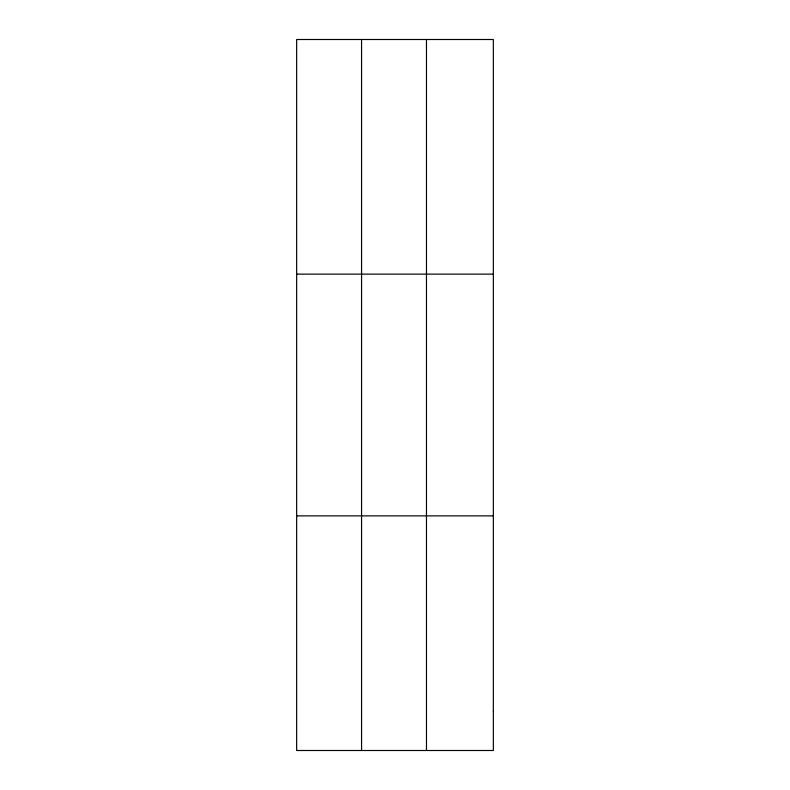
<?xml version="1.0" encoding="UTF-8"?>
<svg xmlns="http://www.w3.org/2000/svg" width="790" height="790" viewBox="0 0 790 790"><rect width="100%" height="100%" fill="white"/><g stroke="black" fill="none" stroke-linecap="round" stroke-linejoin="round"><path stroke-width="1.19" d="M361.563 750.5L361.563 39.5M426.472 750.5L426.472 39.5M296.655 274.13L493.345 274.13M296.655 515.87L493.345 515.87M493.345 711.395L493.345 750.5L296.655 750.5L296.655 39.5L493.345 39.5L493.345 711.395"/></g></svg>
